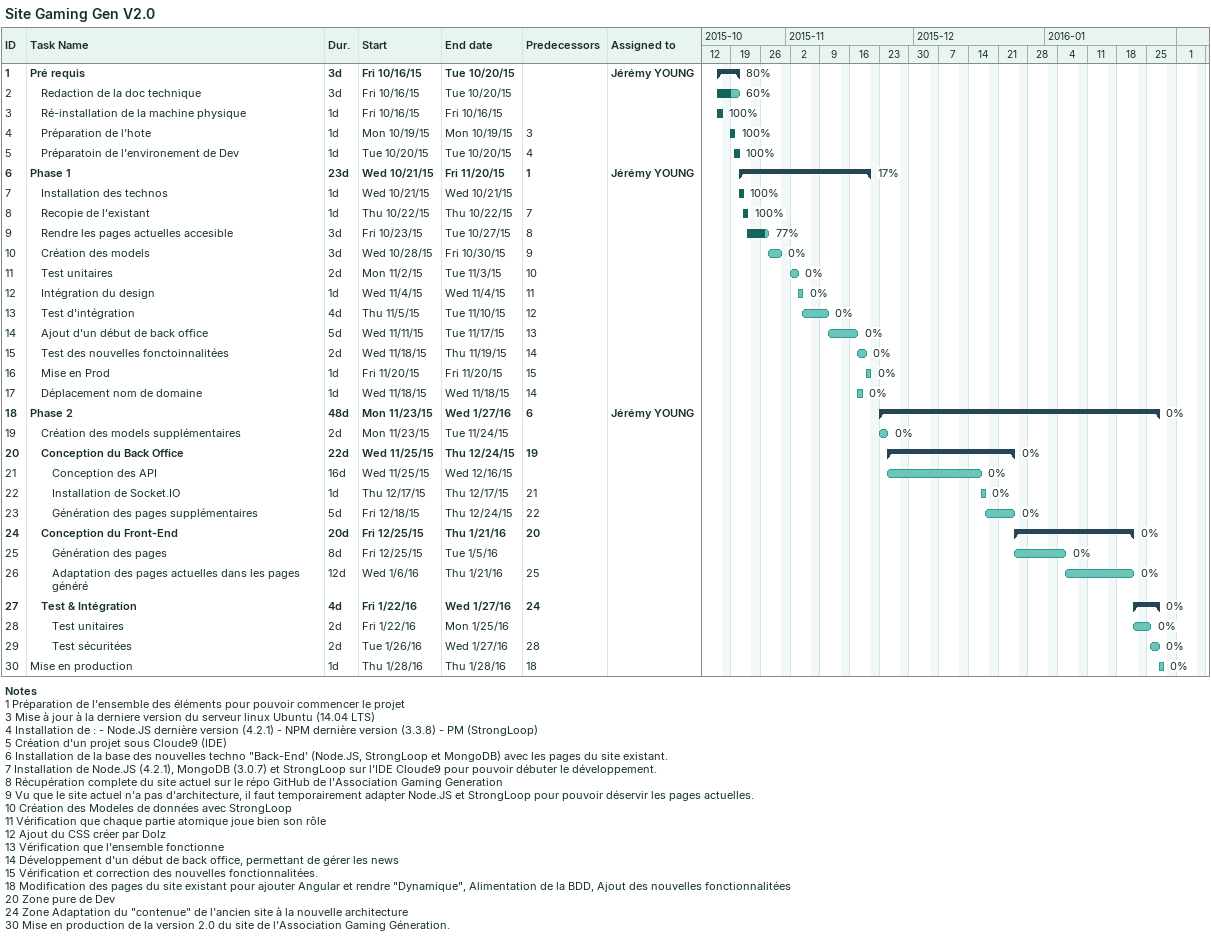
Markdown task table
Site Gaming Gen V2.0

| ID | Level | Task | Duration | Start | Finish | Predecessors | Resources | % complete |
|---|---|---|---|---|---|---|---|---|
| 1 | 1 | **Pré requis** | 3d | 2015-10-16 | 2015-10-20 |  | Jérémy YOUNG | 80 |
| 2 | 2 | Redaction de la doc technique | 3d | 2015-10-16 | 2015-10-20 |  |  | 60 |
| 3 | 2 | Ré-installation de la machine physique | 1d | 2015-10-16 | 2015-10-16 |  |  | 100 |
| 4 | 2 | Préparation de l'hote | 1d | 2015-10-19 | 2015-10-19 | 3 |  | 100 |
| 5 | 2 | Préparatoin de l'environement de Dev | 1d | 2015-10-20 | 2015-10-20 | 4 |  | 100 |
| 6 | 1 | **Phase 1** | 23d | 2015-10-21 | 2015-11-20 | 1 | Jérémy YOUNG | 17 |
| 7 | 2 | Installation des technos | 1d | 2015-10-21 | 2015-10-21 |  |  | 100 |
| 8 | 2 | Recopie de l'existant | 1d | 2015-10-22 | 2015-10-22 | 7 |  | 100 |
| 9 | 2 | Rendre les pages actuelles accesible | 3d | 2015-10-23 | 2015-10-27 | 8 |  | 77 |
| 10 | 2 | Création des models | 3d | 2015-10-28 | 2015-10-30 | 9 |  | 0 |
| 11 | 2 | Test unitaires | 2d | 2015-11-02 | 2015-11-03 | 10 |  | 0 |
| 12 | 2 | Intégration du design | 1d | 2015-11-04 | 2015-11-04 | 11 |  | 0 |
| 13 | 2 | Test d'intégration | 4d | 2015-11-05 | 2015-11-10 | 12 |  | 0 |
| 14 | 2 | Ajout d'un début de back office | 5d | 2015-11-11 | 2015-11-17 | 13 |  | 0 |
| 15 | 2 | Test des nouvelles fonctoinnalitées | 2d | 2015-11-18 | 2015-11-19 | 14 |  | 0 |
| 16 | 2 | Mise en Prod | 1d | 2015-11-20 | 2015-11-20 | 15 |  | 0 |
| 17 | 2 | Déplacement nom de domaine | 1d | 2015-11-18 | 2015-11-18 | 14 |  | 0 |
| 18 | 1 | **Phase 2** | 48d | 2015-11-23 | 2016-01-27 | 6 | Jérémy YOUNG | 0 |
| 19 | 2 | Création des models supplémentaires | 2d | 2015-11-23 | 2015-11-24 |  |  | 0 |
| 20 | 2 | **Conception du Back Office** | 22d | 2015-11-25 | 2015-12-24 | 19 |  | 0 |
| 21 | 3 | Conception des API | 16d | 2015-11-25 | 2015-12-16 |  |  | 0 |
| 22 | 3 | Installation de Socket.IO | 1d | 2015-12-17 | 2015-12-17 | 21 |  | 0 |
| 23 | 3 | Génération des pages supplémentaires | 5d | 2015-12-18 | 2015-12-24 | 22 |  | 0 |
| 24 | 2 | **Conception du Front-End** | 20d | 2015-12-25 | 2016-01-21 | 20 |  | 0 |
| 25 | 3 | Génération des pages | 8d | 2015-12-25 | 2016-01-05 |  |  | 0 |
| 26 | 3 | Adaptation des pages actuelles dans les pages généré | 12d | 2016-01-06 | 2016-01-21 | 25 |  | 0 |
| 27 | 2 | **Test & Intégration** | 4d | 2016-01-22 | 2016-01-27 | 24 |  | 0 |
| 28 | 3 | Test unitaires | 2d | 2016-01-22 | 2016-01-25 |  |  | 0 |
| 29 | 3 | Test sécuritées | 2d | 2016-01-26 | 2016-01-27 | 28 |  | 0 |
| 30 | 1 | Mise en production | 1d | 2016-01-28 | 2016-01-28 | 18 |  | 0 |

Notes
- 1: Préparation de l'ensemble des éléments pour pouvoir commencer le projet
- 3: Mise à jour à la derniere version du serveur linux Ubuntu (14.04 LTS)
- 4: Installation de : - Node.JS dernière version (4.2.1) - NPM dernière version (3.3.8) - PM (StrongLoop)
- 5: Création d'un projet sous Cloude9 (IDE)
- 6: Installation de la base des nouvelles techno "Back-End' (Node.JS, StrongLoop et MongoDB) avec les pages du site existant.
- 7: Installation de Node.JS (4.2.1), MongoDB (3.0.7) et StrongLoop sur l'IDE Cloude9 pour pouvoir débuter le développement.
- 8: Récupération complete du site actuel sur le répo GitHub de l'Association Gaming Generation
- 9: Vu que le site actuel n'a pas d'architecture, il faut temporairement adapter Node.JS et StrongLoop pour pouvoir déservir les pages actuelles.
- 10: Création des Modeles de données avec StrongLoop
- 11: Vérification que chaque partie atomique joue bien son rôle
- 12: Ajout du CSS créer par Dolz
- 13: Vérification que l'ensemble fonctionne
- 14: Développement d'un début de back office, permettant de gérer les news
- 15: Vérification et correction des nouvelles fonctionnalitées.
- 18: Modification des pages du site existant pour ajouter Angular et rendre "Dynamique", Alimentation de la BDD, Ajout des nouvelles fonctionnalitées
- 20: Zone pure de Dev
- 24: Zone Adaptation du "contenue" de l'ancien site à la nouvelle architecture
- 30: Mise en production de la version 2.0 du site de l'Association Gaming Géneration.
